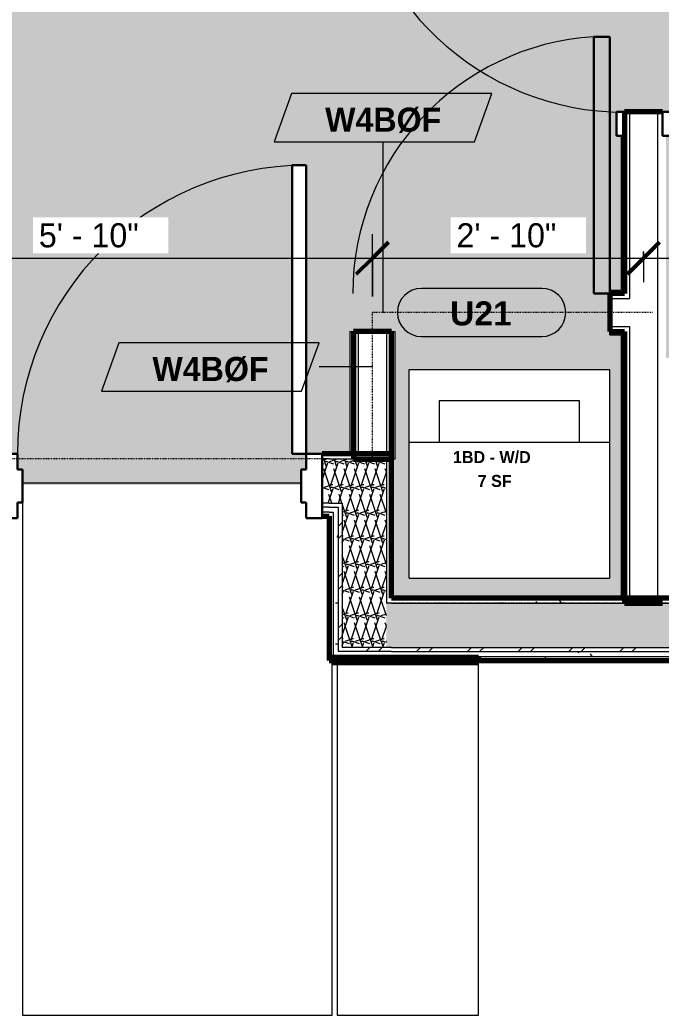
# Model space of a CAD drawing. Header units: inches. Extents: x 3011 to 5543, y -20 to 12119.
# Drawn here: x 4269.1 to 4349.1, y 10406.2 to 10530.3 of the extents above; entities that cross this region are included whole.
import ezdxf

# ---------------------------------------------------------------- set-up
doc = ezdxf.new("R2010")
doc.units = ezdxf.units.IN
doc.header["$MEASUREMENT"] = 0
doc.linetypes.add('Dash 3_32_', pattern=[0.1875, 0.09375, -0.09375])
for name, color, linetype, lineweight in [('0-2', 10, 'Continuous', 5), ('0-5', 250, 'Continuous', 18), ('A-ANNO-DIMS', 211, 'Continuous', 9), ('A-ANNO-DIMS-32', 211, 'Continuous', 9), ('A-AREA-IDEN', 2, 'Continuous', 9), ('A-DETL-1', 90, 'Dash 3_32_', 18), ('A-DOOR', 31, 'Continuous', 18), ('A-DOOR-1', 10, 'Continuous', 30), ('A-DOOR-2', 50, 'Continuous', 9), ('A-DOOR-3', 31, 'Continuous', 9), ('A-DOOR-4', 31, 'Continuous', 30), ('A-DOOR-FRAM-2', 10, 'Continuous', 30), ('A-DOOR-FRAM-3', 31, 'Continuous', 30), ('A-DOOR-IDEN', 31, 'Continuous', 9), ('A-FLOR-2', 250, 'Continuous', 18), ('A-WALL', 113, 'Continuous', 18), ('A-WALL-1', 113, 'Continuous', 70), ('A-WALL-3', 250, 'Continuous', 18), ('A-WALL-IDEN', 211, 'Continuous', 9), ('A-WALL-PATT-1', 50, 'Continuous', 9), ('A-WALL-PATT-2', 8, 'Continuous', 9), ('A-WALL-PATT-3', 253, 'Continuous', 9), ('I-WALL-1', 7, 'Continuous', 70), ('P-SANR-FIXT', 6, 'Continuous', 9)]:
    doc.layers.add(name, color=color, linetype=linetype, lineweight=lineweight)
doc.layers.add('A-AREA-PATT-1', color=255, linetype='Continuous', lineweight=9, transparency=1)
doc.styles.add('Arial_B', font='arialbd.ttf', dxfattribs={"height": 3})
doc.styles.add('Century Gothic', font='ufonts.com_century-gothic.ttf', dxfattribs={"height": 3})
doc.styles.add('Century Gothic_B', font='GOTHICB.TTF', dxfattribs={"height": 3})
doc.styles.add('Century Gothic_B_1', font='GOTHICB.TTF', dxfattribs={"height": 1.5})
doc.dimstyles.new('OD_1__HACK_2', dxfattribs={"dimscale": 12, "dimtxt": 3.132505, "dimasz": 0.333333, "dimexe": 0.25, "dimexo": 0.166667, "dimgap": 0.041667, "dimtad": 1, "dimdec": 0, "dimzin": 3, "dimdsep": 46, "dimlunit": 4, "dimtxsty": 'Century Gothic', "dimblk1": 'OBLIQUE', "dimblk2": 'OBLIQUE', "dimsah": 1, "dimcen": 0.09, "dimdle": 0.25, "dimazin": 0, "dimtfac": 1, "dimtdec": 4, "dimtix": 1, "dimtmove": 1, "dimatfit": 3, "dimfxl": 1, "dimtvp": 1, "dimtfill": 1, "dimfrac": 2, "dimtolj": 1, "dimtzin": 0, "dimarcsym": 2})
doc.dimstyles.new('OD_1__HACK_2_1', dxfattribs={"dimscale": 12, "dimtxt": 3.132505, "dimasz": 0.333333, "dimexe": 0.25, "dimexo": 0.166667, "dimgap": 0.041667, "dimtad": 1, "dimdec": 0, "dimzin": 3, "dimdsep": 46, "dimlunit": 4, "dimtxsty": 'Century Gothic', "dimblk1": 'OBLIQUE', "dimblk2": 'OBLIQUE', "dimsah": 1, "dimcen": 0.09, "dimdle": 0.25, "dimazin": 0, "dimtfac": 1, "dimtdec": 4, "dimtix": 1, "dimtmove": 0, "dimatfit": 3, "dimfxl": 1, "dimtvp": 1, "dimtfill": 1, "dimfrac": 2, "dimtolj": 1, "dimtzin": 0, "dimarcsym": 2})
pattern_1 = [(0, (0, 0), (10.24, 2.56), [0.422, -7.258, 0.422, -7.258, -40.96]), (0, (0, 0), (10.24, 2.56), [-15.36, 0.422, -14.938, 0.422, -7.258, -17.92]), (0, (0, 0), (10.24, 2.56), [-38.4, 0.422, -4.698, 0.422, -12.378]), (120, (3.84, 1.28), (-7.33702503, 7.58810013), [0.422, -7.258, 0.422, -7.258, -40.96]), (120, (3.84, 1.28), (-7.33702503, 7.58810013), [-15.36, 0.422, -14.938, 0.422, -7.258, -17.92]), (120, (3.84, 1.28), (-7.33702503, 7.58810013), [-38.4, 0.422, -4.698, 0.422, -12.378]), (240, (5.12, 6.4), (-2.90297497, -10.14810013), [0.422, -7.258, 0.422, -7.258, -40.96]), (240, (5.12, 6.4), (-2.90297497, -10.14810013), [-15.36, 0.422, -14.938, 0.422, -7.258, -17.92]), (240, (5.12, 6.4), (-2.90297497, -10.14810013), [-38.4, 0.422, -4.698, 0.422, -12.378])]
pattern_2 = [(45, (0, 0), (-3.1678384, 3.1678384), []), (45, (0, 4.8), (-3.1678384, 3.1678384), [])]
pattern_3 = [(161.57, (0.16, 0.16), (-1.279773737, -0.000426766), [0, -9.107, 1.011, 0]), (18.43, (-0.16, 0.16), (-1.279773737, 0.000426766), [0, -9.107, 1.011, 0]), (108.43, (0.16, 0.16), (0.639452382, -3.199964008), [3.035, -7.083]), (71.57, (-0.16, 0.16), (0.639452382, 3.199964008), [3.035, -7.083])]

# ---------------------------------------------------------------- blocks, each defined once
blk = doc.blocks.new('HOLLOW METAL - UNIT DOOR-2191979-1ST FLOOR - 1BD B - ADA TYPE B')
at = {"layer": 'A-DOOR-1'}
for p, q in [((18, 40.125), (16.25, 40.125)), ((16.25, 40.125), (16.25, 4.125)), ((18, 4.125), (18, 40.125)), ((16.25, 4.125), (18, 4.125))]:
    blk.add_line(p, q, dxfattribs=at)
at = {"layer": 'A-DOOR-2'}
blk.add_arc((18, 4.125), 36, 90, 180, dxfattribs=at)
at = {"layer": 'A-DOOR-FRAM-2'}
for p, q in [((-18, 4.125), (-20, 4.125)), ((-20, 4.125), (-20, -3.875)), ((-18, 2.1875), (-18, 4.125)), ((18, 4.125), (18, 2.1875)), ((20, 4.125), (18, 4.125)), ((20, -3.875), (20, 4.125)), ((-17.375, 2.1875), (-18, 2.1875)), ((-17.375, -1.9375), (-17.375, 2.1875)), ((18, 2.1875), (17.375, 2.1875)), ((17.375, 2.1875), (17.375, -1.9375)), ((-18, -3.875), (-18, -1.9375)), ((-18, -1.9375), (-17.375, -1.9375)), ((17.375, -1.9375), (18, -1.9375)), ((18, -1.9375), (18, -3.875)), ((-20, -3.875), (-18, -3.875)), ((18, -3.875), (20, -3.875))]:
    blk.add_line(p, q, dxfattribs=at)
blk = doc.blocks.new('CTR - 1st Phase - Common Walls_rvt-6-1ST FLOOR - 1BD B - ADA TYPE B')
at = {"layer": 'A-WALL-PATT-1'}
h = blk.add_hatch(dxfattribs=at)
h.set_pattern_fill('FP_1', color=256, style=0, pattern_type=2)
h.set_pattern_definition(pattern_1)
h.paths.add_polyline_path([(-3023.52, 10475.54), (-3019.4, 10475.54), (-3019.4, 10476.16), (-3022.9, 10476.16), (-3023.34, 10475.72)], flags=0)
h.paths.add_polyline_path([(-3023.56, 10475.54), (-3023.52, 10475.54), (-3023.52, 10476.16), (-3027.42, 10476.16), (-3027.42, 10475.54), (-3024.9, 10475.54)], flags=0)
h.paths.add_polyline_path([(-3067.42, 10475.54), (-3067.42, 10476.16), (-3090.87, 10476.16), (-3090.87, 10475.54), (-3078.69, 10475.54)], flags=0)
h = blk.add_hatch(dxfattribs=at)
h.set_pattern_fill('FP_1', color=256, style=0, pattern_type=2)
h.set_pattern_definition(pattern_1)
h.paths.add_polyline_path([(-3027.42, 10468.91), (-3026.02, 10468.91), (-3026.02, 10469.54), (-3027.42, 10469.54)], flags=0)
h.paths.add_polyline_path([(-3067.42, 10468.91), (-3067.42, 10469.54), (-3084.25, 10469.54), (-3084.25, 10468.91), (-3078.69, 10468.91)], flags=0)
h = blk.add_hatch(dxfattribs=at)
h.set_pattern_fill('FP_1', color=256, style=0, pattern_type=2)
h.set_pattern_definition(pattern_1)
h.paths.add_polyline_path([(-3025.4, 10450.91), (-3025.4, 10469.54), (-3026.02, 10469.54), (-3026.02, 10450.91), (-3025.52, 10450.91)], flags=0)
h = blk.add_hatch(dxfattribs=at)
h.set_pattern_fill('FP_1', color=256, style=0, pattern_type=2)
h.set_pattern_definition(pattern_1)
h.paths.add_polyline_path([(-2920.57, 10457.54), (-2920.57, 10458.16), (-3018.77, 10458.16), (-3018.77, 10457.54), (-2920.82, 10457.54)], flags=0)
h = blk.add_hatch(dxfattribs=at)
h.set_pattern_fill('FP_1', color=256, style=0, pattern_type=2)
h.set_pattern_definition(pattern_1)
h.paths.add_polyline_path([(-2922.48, 10450.41), (-2913.3, 10450.41), (-2913.3, 10450.91), (-3026.02, 10450.91), (-3026.02, 10450.79), (-3018.77, 10450.79), (-3018.77, 10450.41), (-2931.67, 10450.41)], flags=0)
h = blk.add_hatch(dxfattribs=at)
h.set_pattern_fill('FP_1', color=256, style=0, pattern_type=2)
h.set_pattern_definition(pattern_1)
h.paths.add_polyline_path([(-2968.43, 10450.91), (-2913.3, 10450.91), (-2913.3, 10451.54), (-3025.4, 10451.54), (-3025.4, 10450.91), (-2977.62, 10450.91)], flags=0)
at = {"layer": 'A-WALL-PATT-2'}
h = blk.add_hatch(dxfattribs=at)
h.set_pattern_fill('FP_2', color=256, style=0, pattern_type=2)
h.set_pattern_definition(pattern_2)
h.paths.add_polyline_path([(-3025.4, 10469.54), (-3025.4, 10470.04), (-3027.42, 10470.04), (-3027.42, 10469.54), (-3026.02, 10469.54)], flags=0)
h.paths.add_polyline_path([(-3084.12, 10469.54), (-3067.42, 10469.54), (-3067.42, 10470.04), (-3084.87, 10470.04), (-3084.87, 10469.54), (-3084.25, 10469.54)], flags=0)
h = blk.add_hatch(dxfattribs=at)
h.set_pattern_fill('FP_2', color=256, style=0, pattern_type=2)
h.set_pattern_definition(pattern_2)
h.paths.add_polyline_path([(-3024.9, 10451.54), (-3024.9, 10470.04), (-3025.4, 10470.04), (-3025.4, 10451.54)], flags=0)
h = blk.add_hatch(dxfattribs=at)
h.set_pattern_fill('FP_2', color=256, style=0, pattern_type=2)
h.set_pattern_definition(pattern_2)
h.paths.add_polyline_path([(-2918.78, 10451.54), (-2913.32, 10451.54), (-2913.32, 10452.04), (-3024.9, 10452.04), (-3024.9, 10451.54), (-2918.82, 10451.54)], flags=0)
at = {"layer": 'A-WALL-PATT-3'}
h = blk.add_hatch(dxfattribs=at)
h.set_pattern_fill('FP_3', color=256, style=0, pattern_type=2)
h.set_pattern_definition(pattern_3)
h.paths.add_polyline_path([(-3024.9, 10470.04), (-3024.9, 10475.54), (-3027.42, 10475.54), (-3027.42, 10470.04), (-3025.4, 10470.04)], flags=0)
h.paths.add_polyline_path([(-3084.12, 10470.04), (-3067.42, 10470.04), (-3067.42, 10475.54), (-3085.37, 10475.54), (-3085.37, 10470.04), (-3084.87, 10470.04)], flags=0)
h = blk.add_hatch(dxfattribs=at)
h.set_pattern_fill('FP_3', color=256, style=0, pattern_type=2)
h.set_pattern_definition(pattern_3)
h.paths.add_polyline_path([(-3023.56, 10452.04), (-3019.4, 10452.04), (-3019.4, 10475.54), (-3024.9, 10475.54), (-3024.9, 10452.04)], flags=0)
h = blk.add_hatch(dxfattribs=at)
h.set_pattern_fill('FP_3', color=256, style=0, pattern_type=2)
h.set_pattern_definition(pattern_3)
h.paths.add_polyline_path([(-2922.48, 10452.04), (-2918.82, 10452.04), (-2918.82, 10457.54), (-3019.4, 10457.54), (-3019.4, 10452.04), (-2931.67, 10452.04)], flags=0)
at = {"layer": 'A-FLOR-2'}
for p, q in [((-3030.05, 10472.54), (-3064.8, 10472.54)), ((-3064.8, 10470.1), (-3064.8, 10406.19)), ((-3026.15, 10406.19), (-3026.15, 10450.16)), ((-3025.52, 10450.16), (-3025.52, 10406.19)), ((-3007.91, 10406.19), (-3007.91, 10450.16)), ((-3064.8, 10406.19), (-3026.15, 10406.19)), ((-3025.52, 10406.19), (-3007.91, 10406.19))]:
    blk.add_line(p, q, dxfattribs=at)
at = {"layer": 'A-WALL-3'}
for p, q in [((-3026.52, 10475.54), (-3027.42, 10475.54)), ((-3026.52, 10475.54), (-3024.9, 10475.54)), ((-3024.9, 10475.54), (-3019.4, 10475.54)), ((-3019.4, 10475.54), (-3019.4, 10457.54)), ((-3026.52, 10470.04), (-3027.42, 10470.04)), ((-3026.52, 10469.54), (-3027.42, 10469.54)), ((-3026.52, 10470.04), (-3025.4, 10470.04)), ((-3026.52, 10469.54), (-3026.02, 10469.54)), ((-3026.02, 10469.54), (-3025.4, 10469.54)), ((-3025.4, 10470.04), (-3024.9, 10470.04)), ((-3025.4, 10469.54), (-3025.4, 10451.54)), ((-3024.9, 10470.04), (-3024.9, 10452.04)), ((-3026.52, 10468.91), (-3027.42, 10468.91)), ((-3026.52, 10468.91), (-3026.02, 10468.91)), ((-3026.02, 10468.91), (-3026.02, 10450.91)), ((-3018.77, 10457.54), (-3019.4, 10457.54)), ((-3018.77, 10457.54), (-2920.57, 10457.54)), ((-3019.4, 10452.04), (-3024.9, 10452.04)), ((-3018.77, 10452.04), (-3019.4, 10452.04)), ((-3018.77, 10452.04), (-2920.57, 10452.04)), ((-3025.4, 10450.91), (-3026.02, 10450.91)), ((-3026.02, 10450.41), (-3026.02, 10450.91)), ((-3026.02, 10450.91), (-3026.02, 10450.41)), ((-3024.9, 10451.54), (-3025.4, 10451.54)), ((-3018.77, 10450.91), (-3025.4, 10450.91)), ((-3018.77, 10451.54), (-3024.9, 10451.54)), ((-3018.77, 10451.54), (-2920.57, 10451.54)), ((-3018.77, 10450.91), (-2920.57, 10450.91))]:
    blk.add_line(p, q, dxfattribs=at)
at = {"layer": 'I-WALL-1'}
for p, q in [((-3026.52, 10476.16), (-3027.42, 10476.16)), ((-3019.4, 10476.16), (-3026.52, 10476.16)), ((-3018.77, 10476.16), (-3019.4, 10476.16)), ((-3018.77, 10458.16), (-3018.77, 10476.16)), ((-3027.42, 10468.41), (-3026.52, 10468.41)), ((-3026.52, 10468.41), (-3026.52, 10450.41)), ((-2920.57, 10458.16), (-3018.77, 10458.16)), ((-3007.91, 10450.79), (-3026.15, 10450.79)), ((-3026.15, 10450.79), (-3026.15, 10450.16)), ((-3007.91, 10450.16), (-3007.91, 10450.79)), ((-3026.52, 10450.41), (-3026.02, 10450.41)), ((-3026.15, 10450.16), (-3007.91, 10450.16)), ((-3026.02, 10450.41), (-3018.77, 10450.41)), ((-3018.77, 10450.41), (-2920.57, 10450.41))]:
    blk.add_line(p, q, dxfattribs=at)
at = {"layer": '0-5'}
blk.add_blockref('HOLLOW METAL - UNIT DOOR-2191979-1ST FLOOR - 1BD B - ADA TYPE B', (-3047.42, 10472.04), dxfattribs=at)
blk = doc.blocks.new('Basic Wall _ INT - W4BØF - _5_8 GYP - 2X4 WOOD_BATT_ - 5_8 GYP_ - ___-2682878-1ST FLOOR - 1BD B - ADA TYPE B')
at = {"layer": 'A-WALL'}
for p, q in [((-2990.11, 10515.84), (-2990.11, 10496.6)), ((-2989.82, 10515.84), (-2989.82, 10496.19)), ((-2989.82, 10491.44), (-2989.82, 10458.16)), ((-2990.11, 10491.03), (-2990.11, 10458.16))]:
    blk.add_line(p, q, dxfattribs=at)
blk = doc.blocks.new('Basic Wall _ INT - W4BØF - _5_8 GYP - 2X4 WOOD_BATT_ - 5_8 GYP_ - ___-2682880-1ST FLOOR - 1BD B - ADA TYPE B')
at = {"layer": 'A-WALL'}
for p, q in [((-3018.77, 10491.44), (-3018.73, 10491.44)), ((-3018.73, 10491.44), (-3018.65, 10491.44)), ((-3018.65, 10475.53), (-3018.65, 10491.44)), ((-3018.65, 10491.44), (-3018.36, 10491.44)), ((-3018.36, 10491.44), (-3018.36, 10475.53)), ((-3018.73, 10475.53), (-3018.77, 10475.53)), ((-3018.65, 10475.53), (-3018.73, 10475.53)), ((-3018.36, 10475.53), (-3018.65, 10475.53))]:
    blk.add_line(p, q, dxfattribs=at)
blk = doc.blocks.new('Basic Wall _ INT - W4BØF - _5_8 GYP - 2X4 WOOD_BATT_ - 5_8 GYP_ - ___-2682879-1ST FLOOR - 1BD B - ADA TYPE B')
at = {"layer": 'A-WALL'}
for p, q in [((-3023.94, 10491.44), (-3023.65, 10491.44)), ((-3023.94, 10491.44), (-3023.94, 10476.16)), ((-3023.65, 10491.44), (-3023.65, 10476.16)), ((-3023.65, 10491.44), (-3023.57, 10491.44)), ((-3023.57, 10491.44), (-3023.52, 10491.44))]:
    blk.add_line(p, q, dxfattribs=at)
blk = doc.blocks.new('SWING - SINGLE - FLUSH - 2-10 x 6-8 - PRIVACY-3199407-1ST FLOOR - 1BD B - ADA TYPE B')
at = {"layer": 'A-DOOR-3'}
blk.add_arc((17, 2.37), 34.07, 93.3657, 180, dxfattribs=at)
at = {"layer": 'A-DOOR-4'}
for p, q in [((15, 2.37), (15, 36.38)), ((17, 36.38), (15, 36.38)), ((17, 2.37), (17, 36.38)), ((17, 2.37), (15, 2.37))]:
    blk.add_line(p, q, dxfattribs=at)
at = {"layer": 'A-DOOR-FRAM-3'}
for p, q in [((-17, 3.37), (-20, 3.37)), ((-20, 3.37), (-20, 2.37)), ((-17, 2.37), (-17, 3.37)), ((20, 3.37), (17, 3.37)), ((17, 3.37), (17, 2.37)), ((20, 2.37), (20, 3.37)), ((-20, 2.37), (-17, 2.37)), ((17, 2.37), (20, 2.37)), ((-17, -2.38), (-20, -2.38)), ((-20, -2.38), (-20, -3.38)), ((-17, -3.38), (-17, -2.38)), ((20, -2.38), (17, -2.38)), ((17, -2.38), (17, -3.38)), ((20, -3.38), (20, -2.38)), ((-20, -3.38), (-17, -3.38)), ((17, -3.38), (20, -3.38))]:
    blk.add_line(p, q, dxfattribs=at)
blk = doc.blocks.new('Basic Wall _ INT - W4BØF - _5_8 GYP - 2X4 WOOD_BATT_ - 5_8 GYP_ - ___-2682882-1ST FLOOR - 1BD B - ADA TYPE B')
at = {"layer": 'A-WALL'}
for p, q in [((-2991.52, 10491.4), (-2991.52, 10491.44)), ((-2991.52, 10491.31), (-2991.52, 10491.4)), ((-2991.52, 10491.31), (-2989.7, 10491.31)), ((-2991.52, 10491.03), (-2991.52, 10491.31)), ((-2991.52, 10491.03), (-2990.11, 10491.03))]:
    blk.add_line(p, q, dxfattribs=at)
blk = doc.blocks.new('Basic Wall _ INT - W4BØF - _5_8 GYP - 2X4 WOOD_BATT_ - 5_8 GYP_ - ___-2682881-1ST FLOOR - 1BD B - ADA TYPE B')
at = {"layer": 'A-WALL'}
for p, q in [((-2991.52, 10496.31), (-2991.52, 10496.6)), ((-2991.52, 10496.6), (-2990.11, 10496.6)), ((-2989.7, 10496.31), (-2991.52, 10496.31)), ((-2991.52, 10496.23), (-2991.52, 10496.31)), ((-2991.52, 10496.19), (-2991.52, 10496.23))]:
    blk.add_line(p, q, dxfattribs=at)
blk = doc.blocks.new('Stacked Washer and Dryer - 26_x25_ - Private-1372850-1ST FLOOR - 1BD B - ADA TYPE B')
at = {"layer": 'P-SANR-FIXT'}
for p, q in [((0, 12.5), (26, 12.5)), ((0, 12.5), (0, -12.5)), ((16.90625, -12.5), (16.90625, 12.5)), ((26, 12.5), (26, -12.5)), ((22.09375, 8.75), (16.90625, 8.75)), ((22.09375, -8.75), (22.09375, 8.75)), ((16.90625, -8.75), (22.09375, -8.75)), ((26, -12.5), (0, -12.5))]:
    blk.add_line(p, q, dxfattribs=at)
blk = doc.blocks.new('SWING - SINGLE - FLUSH - 32_ x 80_ - OFFSET PIVOT DOOR AT WASHER_DRYER-3240189-1ST FLOOR - 1BD B - ADA TYPE B')
at = {"layer": 'A-DOOR-3'}
blk.add_arc((16, 2.37), 32.07, 93.5759, 180, dxfattribs=at)
at = {"layer": 'A-DOOR-4'}
for p, q in [((14, 2.37), (14, 34.38)), ((16, 34.38), (14, 34.38)), ((16, 2.37), (16, 34.38)), ((16, 2.37), (14, 2.37))]:
    blk.add_line(p, q, dxfattribs=at)
blk = doc.blocks.new('DIMBLOCK86-1ST FLOOR - 1BD B - ADA TYPE B')
at = {"layer": 'A-ANNO-DIMS-32'}
for p, q in [((4242.74, 10477.54), (4242.74, 10503.58)), ((4313.09, 10495.81), (4313.09, 10503.58)), ((4242.74, 10500.58), (4313.09, 10500.58)), ((4242.74, 10500.58), (4242.74, 10477.54)), ((4313.09, 10500.58), (4313.09, 10495.81))]:
    blk.add_line(p, q, dxfattribs=at)
at = {"layer": 'A-ANNO-DIMS-32', "lineweight": 50}
for p, q in [((4242.74, 10500.58), (4244.74, 10502.58)), ((4313.09, 10500.58), (4315.09, 10502.58)), ((4242.74, 10500.58), (4240.74, 10498.58)), ((4313.09, 10500.58), (4311.09, 10498.58))]:
    blk.add_line(p, q, dxfattribs=at)
at = {"layer": 'A-ANNO-DIMS-32', "color": 0, "insert": (4271.5, 10504.93), "char_height": 3, "width": 15.394, "attachment_point": 1, "line_spacing_factor": 0.984502, "style": 'Century Gothic', "bg_fill": 3, "box_fill_scale": 1.25, "bg_fill_color": 256, "bg_fill_true_color": 13158600, "bg_fill_transparency": 0}
blk.add_mtext('5\' - 10"', dxfattribs=at)
blk = doc.blocks.new('_Oblique')
at = {"color": 0, "linetype": 'ByBlock', "lineweight": -2}
blk.add_line((-0.5, -0.5), (0.5, 0.5), dxfattribs=at)
blk = doc.blocks.new('DIMBLOCK87-1ST FLOOR - 1BD B - ADA TYPE B')
at = {"layer": 'A-ANNO-DIMS-32'}
for p, q in [((4313.09, 10495.81), (4313.09, 10503.58)), ((4346.92, 10501.41), (4346.92, 10497.58)), ((4346.92, 10500.58), (4346.92, 10501.41)), ((4313.09, 10500.58), (4346.92, 10500.58)), ((4313.09, 10500.58), (4313.09, 10495.81))]:
    blk.add_line(p, q, dxfattribs=at)
at = {"layer": 'A-ANNO-DIMS-32', "lineweight": 50}
for p, q in [((4313.09, 10500.58), (4315.09, 10502.58)), ((4346.92, 10500.58), (4348.92, 10502.58)), ((4313.09, 10500.58), (4311.09, 10498.58)), ((4346.92, 10500.58), (4344.92, 10498.58))]:
    blk.add_line(p, q, dxfattribs=at)
at = {"layer": 'A-ANNO-DIMS-32', "color": 0, "insert": (4323.59, 10504.93), "char_height": 3, "width": 15.394, "attachment_point": 1, "line_spacing_factor": 0.984502, "style": 'Century Gothic', "bg_fill": 3, "box_fill_scale": 1.25, "bg_fill_color": 256, "bg_fill_true_color": 13158600, "bg_fill_transparency": 0}
blk.add_mtext('2\' - 10"', dxfattribs=at)
blk = doc.blocks.new('DIMBLOCK88-1ST FLOOR - 1BD B - ADA TYPE B')
at = {"layer": 'A-ANNO-DIMS-32', "lineweight": 50}
for p, q in [((4346.92, 10500.58), (4348.92, 10502.58)), ((4414.92, 10500.58), (4416.92, 10502.58)), ((4346.92, 10500.58), (4344.92, 10498.58)), ((4414.92, 10500.58), (4412.92, 10498.58))]:
    blk.add_line(p, q, dxfattribs=at)
at = {"layer": 'A-ANNO-DIMS-32'}
for p, q in [((4346.92, 10501.41), (4346.92, 10497.58)), ((4346.92, 10500.58), (4346.92, 10501.41)), ((4414.92, 10501.41), (4414.92, 10497.58)), ((4414.92, 10500.58), (4414.92, 10501.41)), ((4346.92, 10500.58), (4417.92, 10500.58))]:
    blk.add_line(p, q, dxfattribs=at)
blk.add_ellipse((4374.38, 10500.58), major_axis=(0, 9.04), ratio=0.723558, start_param=3.141593, end_param=4.712389, dxfattribs=at)
at = {"layer": 'A-ANNO-DIMS-32', "color": 0, "insert": (4363.89, 10492.93), "char_height": 3, "width": 12.5897, "attachment_point": 1, "line_spacing_factor": 0.984502, "style": 'Century Gothic', "bg_fill": 3, "box_fill_scale": 1.25, "bg_fill_color": 256, "bg_fill_true_color": 13158600, "bg_fill_transparency": 0}
blk.add_mtext('5\' - 8"', dxfattribs=at)
blk = doc.blocks.new('Door Tag - Type Mark-2601225-1ST FLOOR - 1BD B - ADA TYPE B')
at = {"layer": 'A-DOOR-IDEN'}
for p, q in [((0.234375, 0.09375), (-0.234375, 0.09375)), ((-0.234375, -0.09375), (0.234375, -0.09375))]:
    blk.add_line(p, q, dxfattribs=at)
for centre, start, end in [((-0.234375, 0), 90, 270), ((0.234375, 0), 270, 90)]:
    blk.add_arc(centre, 0.09375, start, end, dxfattribs=at)
blk = doc.blocks.new('Wall Tag - ONE-2663183-1ST FLOOR - 1BD B - ADA TYPE B')
at = {"layer": 'A-WALL-IDEN'}
for p, q in [((-0.3561, 0.0937), (-0.4244, -0.0937)), ((0.4244, 0.0937), (-0.3561, 0.0937)), ((0.3561, -0.0937), (0.4244, 0.0937)), ((-0.4244, -0.0937), (0.3561, -0.0937))]:
    blk.add_line(p, q, dxfattribs=at)

msp = doc.modelspace()

# ---------------------------------------------------------------- hatches: boundary and pattern name
at = {"layer": 'A-AREA-PATT-1'}
h = msp.add_hatch(color=256, dxfattribs=at)
h.paths.add_polyline_path([(4304.82, 10476.16), (4303.07, 10476.16), (4303.07, 10512.16), (4304.82, 10512.16), (4304.82, 10477.55)], flags=0)
h.paths.add_polyline_path([(4269.76, 10472.29), (4304.19, 10472.29), (4304.19, 10474.23), (4304.82, 10474.23), (4304.82, 10476.16), (4310.31, 10476.16), (4310.31, 10491.44), (4313.09, 10491.44), (4313.09, 10493.81), (4342.72, 10493.81), (4342.72, 10496.6), (4344.13, 10496.6), (4344.13, 10515.84), (4343.54, 10515.84), (4343.54, 10518.84), (4346.92, 10518.84), (4346.92, 10552.84), (4343.54, 10552.84), (4343.54, 10555.84), (4344.13, 10555.84), (4344.13, 10557.05), (4342.72, 10557.05), (4342.72, 10556.71), (4340.22, 10556.71), (4340.22, 10557.46), (4339.97, 10557.46), (4339.97, 10559.46), (4314.97, 10559.46), (4314.97, 10559.84), (4291.97, 10559.84), (4291.97, 10557.46), (4291.72, 10557.46), (4291.72, 10556.71), (4289.22, 10556.71), (4289.22, 10557.05), (4281.81, 10557.05), (4281.81, 10594.44), (4244.22, 10594.44), (4244.22, 10476.16), (4245.41, 10476.16), (4246.62, 10477.93), (4246.62, 10476.16), (4268.82, 10476.16), (4268.82, 10474.23), (4269.44, 10474.23), (4269.44, 10472.29)], flags=0)
msp.add_hatch(color=256, dxfattribs=at).paths.add_polyline_path([(4356.24, 10488.13), (4408.88, 10488.13), (4408.88, 10488.16), (4413.67, 10488.16), (4413.67, 10496.15), (4406.57, 10496.15), (4405.6, 10496.28), (4404.7, 10496.65), (4403.93, 10497.25), (4403.34, 10498.02), (4402.97, 10498.92), (4402.84, 10499.88), (4402.84, 10501.27), (4399.82, 10500.92), (4398.82, 10499.73), (4397.82, 10499.16), (4396.82, 10498.89), (4395.81, 10498.72), (4394.82, 10498.63), (4392.83, 10498.8), (4390.82, 10499.34), (4388.82, 10500.07), (4386.82, 10501), (4384.82, 10502.39), (4383.82, 10503.39), (4383.32, 10504.26), (4382.82, 10505.63), (4382.82, 10506.63), (4383.32, 10508), (4383.82, 10508.87), (4384.82, 10509.87), (4386.82, 10511.26), (4388.82, 10512.19), (4390.82, 10512.92), (4392.83, 10513.46), (4394.82, 10513.63), (4395.81, 10513.54), (4396.82, 10513.37), (4397.82, 10513.1), (4398.82, 10512.53), (4399.82, 10511.34), (4402.84, 10510.99), (4402.84, 10512.38), (4402.97, 10513.34), (4403.34, 10514.24), (4403.93, 10515.01), (4404.7, 10515.61), (4405.6, 10515.98), (4406.57, 10516.11), (4413.67, 10516.11), (4413.67, 10523.66), (4390.67, 10523.66), (4390.67, 10583.66), (4413.67, 10583.66), (4413.67, 10586.13), (4392.29, 10586.13), (4392.29, 10585.54), (4389.29, 10585.54), (4389.29, 10588.91), (4355.29, 10588.91), (4355.29, 10585.54), (4352.29, 10585.54), (4352.29, 10586.13), (4349.71, 10586.13), (4349.71, 10555.84), (4350.29, 10555.84), (4350.29, 10552.84), (4346.92, 10552.84), (4346.92, 10518.84), (4350.29, 10518.84), (4350.29, 10515.84), (4349.71, 10515.84), (4349.71, 10488.13), (4355.29, 10488.13)], flags=0)
h = msp.add_hatch(color=256, dxfattribs=at)
h.paths.add_polyline_path([(4315.47, 10458.16), (4344.13, 10458.16), (4344.13, 10491.03), (4342.72, 10491.03), (4342.72, 10493.81), (4313.09, 10493.81), (4313.09, 10491.44), (4315.88, 10491.44), (4315.88, 10475.53), (4315.47, 10475.53), (4315.47, 10461.34)], flags=0)
h.paths.add_polyline_path([(4329.06, 10460.69), (4317.67, 10460.69), (4317.67, 10486.69), (4342.67, 10486.69), (4342.67, 10460.69), (4335.74, 10460.69)], flags=0)

# ---------------------------------------------------------------- linework, layer by layer
at = {"layer": 'A-DETL-1'}
for p, q in [((4313.09, 10475.53), (4313.09, 10493.81)), ((4348.03, 10493.81), (4313.09, 10493.81)), ((4307.72, 10475.54), (4242.74, 10475.54)), ((4414.92, 10457.54), (4315.47, 10457.54))]:
    msp.add_line(p, q, dxfattribs=at)
at = {"layer": 'A-WALL'}
for p, q in [((4345.17, 10518.84), (4345.17, 10495.56)), ((4348.67, 10518.84), (4348.67, 10458.16)), ((4342.72, 10495.56), (4345.17, 10495.56)), ((4311.34, 10491.44), (4311.34, 10476.16)), ((4314.84, 10491.44), (4314.84, 10476.16)), ((4342.72, 10492.06), (4345.17, 10492.06)), ((4345.17, 10492.06), (4345.17, 10458.16)), ((4311.34, 10476.16), (4314.84, 10476.16)), ((4348.67, 10458.16), (4345.17, 10458.16))]:
    msp.add_line(p, q, dxfattribs=at)
at = {"layer": 'A-WALL-1'}
for p, q in [((4349.29, 10518.84), (4344.54, 10518.84)), ((4344.54, 10518.84), (4344.54, 10496.19)), ((4344.54, 10496.19), (4342.72, 10496.19)), ((4342.72, 10496.19), (4342.72, 10491.44)), ((4315.47, 10491.44), (4310.72, 10491.44)), ((4310.72, 10491.44), (4310.72, 10475.53)), ((4315.47, 10475.53), (4315.47, 10491.44)), ((4342.72, 10491.44), (4344.54, 10491.44)), ((4344.54, 10491.44), (4344.54, 10457.54)), ((4310.72, 10475.53), (4315.47, 10475.53)), ((4344.54, 10457.54), (4349.29, 10457.54))]:
    msp.add_line(p, q, dxfattribs=at)

# ---------------------------------------------------------------- block references
at = {"layer": '0-2'}
msp.add_blockref('CTR - 1st Phase - Common Walls_rvt-6-1ST FLOOR - 1BD B - ADA TYPE B', (7334.24, 0), dxfattribs=at)
at = {"layer": 'A-DOOR', "rotation": 89.99999999999994}
msp.add_blockref('SWING - SINGLE - FLUSH - 2-10 x 6-8 - PRIVACY-3199407-1ST FLOOR - 1BD B - ADA TYPE B', (4346.92, 10535.84), dxfattribs=at)
at = {"layer": 'A-DOOR'}
msp.add_blockref('SWING - SINGLE - FLUSH - 32_ x 80_ - OFFSET PIVOT DOOR AT WASHER_DRYER-3240189-1ST FLOOR - 1BD B - ADA TYPE B', (4326.72, 10493.81), dxfattribs=at)
at = {"layer": 'A-WALL'}
for name in ['Basic Wall _ INT - W4BØF - _5_8 GYP - 2X4 WOOD_BATT_ - 5_8 GYP_ - ___-2682878-1ST FLOOR - 1BD B - ADA TYPE B', 'Basic Wall _ INT - W4BØF - _5_8 GYP - 2X4 WOOD_BATT_ - 5_8 GYP_ - ___-2682881-1ST FLOOR - 1BD B - ADA TYPE B', 'Basic Wall _ INT - W4BØF - _5_8 GYP - 2X4 WOOD_BATT_ - 5_8 GYP_ - ___-2682879-1ST FLOOR - 1BD B - ADA TYPE B', 'Basic Wall _ INT - W4BØF - _5_8 GYP - 2X4 WOOD_BATT_ - 5_8 GYP_ - ___-2682880-1ST FLOOR - 1BD B - ADA TYPE B', 'Basic Wall _ INT - W4BØF - _5_8 GYP - 2X4 WOOD_BATT_ - 5_8 GYP_ - ___-2682882-1ST FLOOR - 1BD B - ADA TYPE B']:
    msp.add_blockref(name, (7334.24, 0), dxfattribs=at)
at = {"layer": 'A-WALL-IDEN', "xscale": 31.99999999999999, "yscale": 31.99999999999999, "zscale": 31.99999999999999}
msp.add_blockref('Wall Tag - ONE-2663183-1ST FLOOR - 1BD B - ADA TYPE B', (4314.42, 10518.1), dxfattribs=at)
at = {"layer": 'P-SANR-FIXT', "rotation": 89.99999999999686}
msp.add_blockref('Stacked Washer and Dryer - 26_x25_ - Private-1372850-1ST FLOOR - 1BD B - ADA TYPE B', (4330.17, 10460.69), dxfattribs=at)

# ---------------------------------------------------------------- texts
at = {"layer": 'A-AREA-IDEN', "char_height": 1.5, "attachment_point": 1, "style": 'Century Gothic_B_1'}
for s, insert, width in [('1BD - W/D', (4323.15, 10476.52), 11.918), ('7 SF', (4326.23, 10473.55), 4.444)]:
    msp.add_mtext(s, dxfattribs=dict(at, insert=insert, width=width))
at = {"layer": 'A-WALL-IDEN', "insert": (4307.2, 10519.35), "char_height": 3, "width": 17.372, "attachment_point": 1, "style": 'Century Gothic_B'}
msp.add_mtext('W4BØF', dxfattribs=at)

# ---------------------------------------------------------------- next in the draw order: dimensions: what is measured, and where the dimension line sits
at = {"layer": 'A-ANNO-DIMS'}
dim = msp.add_linear_dim(base=(4313.09, 10500.58), p1=(4242.74, 10475.54), p2=(4313.09, 10493.81), dimstyle='OD_1__HACK_2_1', override={"dimpost": '<>', "dimfxl": 72.684924}, dxfattribs=at)
dim.commit()
dim.dimension.update_dxf_attribs({"geometry": 'DIMBLOCK86-1ST FLOOR - 1BD B - ADA TYPE B', "text_midpoint": (4277.92, 10502.66)})

# ---------------------------------------------------------------- next in the draw order: linework, layer by layer
at = {"layer": 'A-WALL-IDEN'}
msp.add_line((4313.09, 10487.01), (4306.45, 10487.01), dxfattribs=at)

# ---------------------------------------------------------------- next in the draw order: block references
at = {"layer": 'A-WALL-IDEN', "xscale": 31.99999999999999, "yscale": 31.99999999999999, "zscale": 31.99999999999999}
msp.add_blockref('Wall Tag - ONE-2663183-1ST FLOOR - 1BD B - ADA TYPE B', (4292.87, 10487.01), dxfattribs=at)

# ---------------------------------------------------------------- next in the draw order: texts
at = {"layer": 'A-WALL-IDEN', "insert": (4285.66, 10488.26), "char_height": 3, "width": 17.372, "attachment_point": 1, "style": 'Century Gothic_B'}
msp.add_mtext('W4BØF', dxfattribs=at)

# ---------------------------------------------------------------- next in the draw order: dimensions: what is measured, and where the dimension line sits
at = {"layer": 'A-ANNO-DIMS'}
dim = msp.add_linear_dim(base=(4346.92, 10500.58), p1=(4313.09, 10493.81), p2=(4346.92, 10503.41), dimstyle='OD_1__HACK_2_1', override={"dimpost": '<>', "dimfxl": 35.159558}, dxfattribs=at)
dim.commit()
dim.dimension.update_dxf_attribs({"geometry": 'DIMBLOCK87-1ST FLOOR - 1BD B - ADA TYPE B', "text_midpoint": (4330.01, 10502.66)})

# ---------------------------------------------------------------- next in the draw order: linework, layer by layer
at = {"layer": 'A-WALL-IDEN'}
msp.add_line((4314.42, 10493.81), (4314.42, 10515.1), dxfattribs=at)

# ---------------------------------------------------------------- next in the draw order: block references
at = {"layer": 'A-DOOR-IDEN', "xscale": 31.99999999999999, "yscale": 31.99999999999999, "zscale": 31.99999999999999}
msp.add_blockref('Door Tag - Type Mark-2601225-1ST FLOOR - 1BD B - ADA TYPE B', (4326.72, 10493.81), dxfattribs=at)

# ---------------------------------------------------------------- next in the draw order: texts
at = {"layer": 'A-DOOR-IDEN', "insert": (4322.79, 10495.19), "char_height": 3, "width": 9.393, "attachment_point": 1, "style": 'Arial_B'}
msp.add_mtext('U21', dxfattribs=at)

# ---------------------------------------------------------------- next in the draw order: dimensions: what is measured, and where the dimension line sits
at = {"layer": 'A-ANNO-DIMS'}
dim = msp.add_linear_dim(base=(4414.92, 10500.58), p1=(4346.92, 10503.41), p2=(4414.92, 10503.41), dimstyle='OD_1__HACK_2', override={"dimpost": '<>', "dimfxl": 68}, dxfattribs=at)
dim.commit()
dim.dimension.update_dxf_attribs({"geometry": 'DIMBLOCK88-1ST FLOOR - 1BD B - ADA TYPE B', "text_midpoint": (4370.18, 10490.93), "dimtype": 160})

doc.saveas('drawing.dxf')
